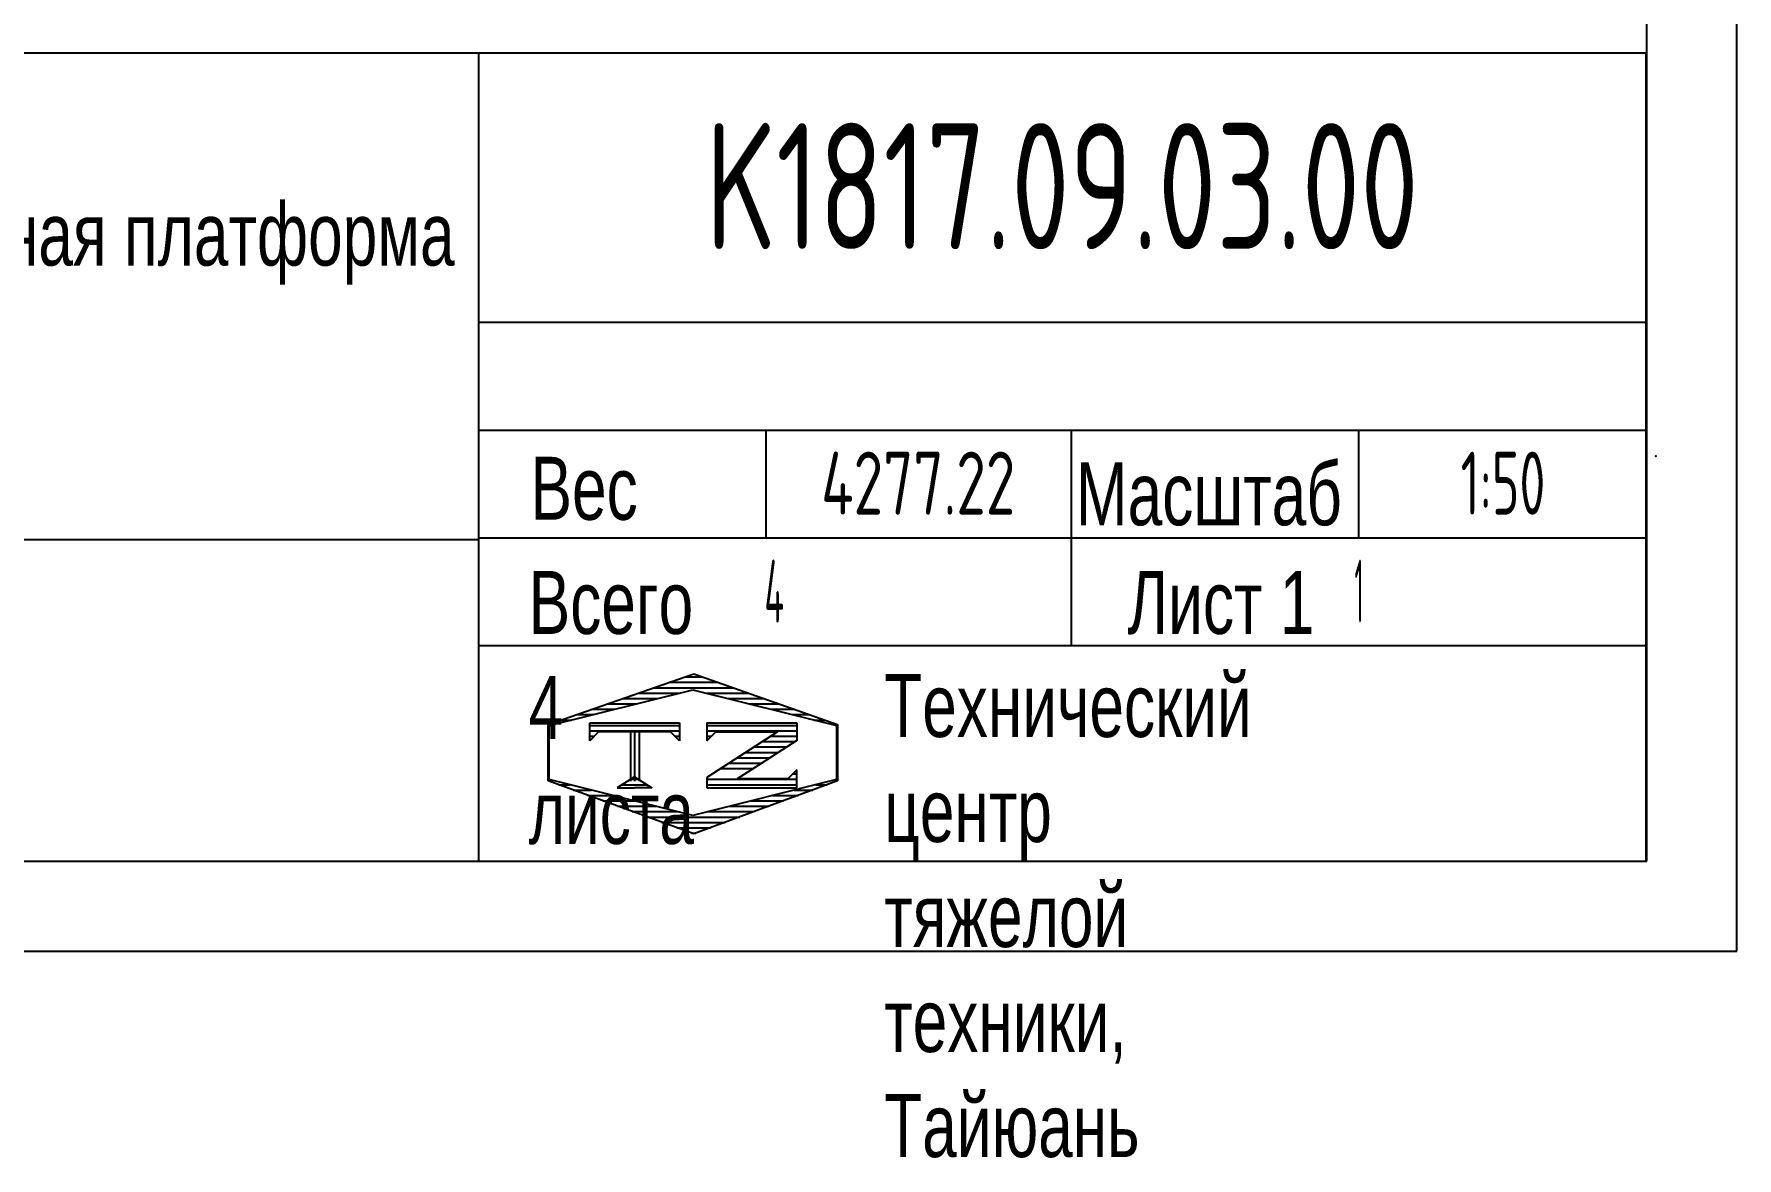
# Model space of a CAD drawing. Header units: millimetres. Extents: x 0 to 21000, y -574 to 14850.
# Drawn here: x 16268 to 21000, y -574 to 2548 of the extents above; entities that cross this region are included whole.
import ezdxf
from ezdxf.enums import TextEntityAlignment as Align

# ---------------------------------------------------------------- set-up
doc = ezdxf.new("R2010")
doc.units = ezdxf.units.MM
doc.header["$LTSCALE"] = 500
for name, color, linetype in [('01', 7, 'Continuous'), ('02', 1, 'Continuous'), ('11', 3, 'Continuous'), ('THICK', 7, 'Continuous')]:
    doc.layers.add(name, color=color, linetype=linetype)
doc.styles.get("Standard").update_dxf_attribs({"font": 'isocp', "width": 0.707, "bigfont": 'intecad.shx'})

# ---------------------------------------------------------------- blocks, each defined once
blk = doc.blocks.new('*U409')
at = {"layer": '01'}
for points in [[(415, 5), (415, 292)], [(25, 5), (415, 5)]]:
    blk.add_lwpolyline(points, dxfattribs=at)
at = {"layer": '02'}
for points in [[(420, 0), (420, 297)], [(0, 0), (420, 0)]]:
    blk.add_lwpolyline(points, dxfattribs=at)
blk = doc.blocks.new('*X413')
at = {"color": 0}
for p, q in [((127.062, 7.8), (132.062, 7.8)), ((127.062, 7.5), (132.062, 7.5)), ((127.062, 7.2), (127.319, 7.2)), ((130.159, 6.9), (131.979, 6.9)), ((130.623, 7.2), (132.062, 7.2)), ((128.305, 5.7), (130.104, 5.7)), ((128.768, 6), (130.573, 6)), ((129.232, 6.3), (131.042, 6.3)), ((129.696, 6.6), (131.51, 6.6)), ((127.841, 5.4), (129.635, 5.4))]:
    blk.add_line(p, q, dxfattribs=at)
blk = doc.blocks.new('*X414')
at = {"color": 0}
for p, q in [((127.062, 4.8), (132.062, 4.8)), ((131.837, 5.1), (132.062, 5.1)), ((127.062, 4.5), (132.062, 4.5))]:
    blk.add_line(p, q, dxfattribs=at)
blk = doc.blocks.new('*X412')
at = {"color": 0}
for p, q in [((122.818, 4.8), (123.244, 4.8)), ((122.341, 4.5), (123.721, 4.5))]:
    blk.add_line(p, q, dxfattribs=at)
blk = doc.blocks.new('*X411')
at = {"color": 0}
for p, q in [((120.531, 7.8), (125.531, 7.8)), ((120.531, 7.5), (125.531, 7.5)), ((120.531, 7.2), (120.788, 7.2)), ((125.275, 7.2), (125.531, 7.2))]:
    blk.add_line(p, q, dxfattribs=at)
blk = doc.blocks.new('*X410')
at = {"color": 0}
for p, q in [((125.827, 10.5), (126.816, 10.5)), ((123.243, 9.6), (125.525, 9.6)), ((124.104, 9.9), (128.516, 9.9)), ((124.966, 10.2), (127.666, 10.2)), ((127.02, 9.6), (129.366, 9.6)), ((120.659, 8.7), (121.925, 8.7)), ((121.52, 9), (123.125, 9)), ((122.382, 9.3), (124.325, 9.3)), ((128.22, 9.3), (130.217, 9.3)), ((129.42, 9), (131.067, 9)), ((130.62, 8.7), (131.917, 8.7)), ((118.22, 7.8), (118.325, 7.8)), ((118.936, 8.1), (119.525, 8.1)), ((119.798, 8.4), (120.725, 8.4)), ((131.82, 8.4), (132.767, 8.4)), ((133.02, 8.1), (133.617, 8.1)), ((134.22, 7.8), (134.324, 7.8)), ((118.22, 7.5), (118.272, 7.5)), ((118.22, 7.2), (118.272, 7.2)), ((118.22, 6.9), (118.272, 6.9)), ((134.272, 7.5), (134.324, 7.5)), ((134.272, 7.2), (134.324, 7.2)), ((134.272, 6.9), (134.324, 6.9)), ((118.22, 6.6), (118.272, 6.6)), ((118.22, 6.3), (118.272, 6.3)), ((118.22, 6), (118.272, 6)), ((118.22, 5.7), (118.272, 5.7)), ((134.272, 6.6), (134.324, 6.6)), ((134.272, 6.3), (134.324, 6.3)), ((134.272, 6), (134.324, 6)), ((134.272, 5.7), (134.324, 5.7)), ((118.22, 5.4), (118.272, 5.4)), ((118.22, 5.1), (118.272, 5.1)), ((118.22, 4.8), (118.272, 4.8)), ((134.272, 5.4), (134.324, 5.4)), ((134.272, 5.1), (134.324, 5.1)), ((134.272, 4.8), (134.324, 4.8)), ((118.787, 4.5), (119.42, 4.5)), ((119.611, 4.2), (120.62, 4.2)), ((120.435, 3.9), (121.82, 3.9)), ((130.725, 3.9), (132.138, 3.9)), ((131.925, 4.2), (132.951, 4.2)), ((133.125, 4.5), (133.764, 4.5)), ((121.259, 3.6), (123.02, 3.6)), ((122.083, 3.3), (124.22, 3.3)), ((122.906, 3), (125.42, 3)), ((127.125, 3), (129.698, 3)), ((128.325, 3.3), (130.512, 3.3)), ((129.525, 3.6), (131.325, 3.6)), ((123.73, 2.7), (128.885, 2.7)), ((124.554, 2.4), (128.072, 2.4)), ((125.378, 2.1), (127.259, 2.1)), ((126.202, 1.8), (126.446, 1.8))]:
    blk.add_line(p, q, dxfattribs=at)

msp = doc.modelspace()

# ---------------------------------------------------------------- linework, layer by layer
at = {"layer": '01', "ltscale": 2}
msp.add_point((20775, 1375), dxfattribs=at)
at = {"layer": 'THICK'}
for p, q in [((11766.594, 2495.32), (20747.874, 2495.32)), ((17504.634, 250), (17504.634, 2495.32)), ((20747.874, 250), (20747.874, 2495.32)), ((17504.634, 1746.88), (20747.874, 1746.88)), ((17504.634, 1447.504), (20747.874, 1447.504)), ((18302.97, 1148.128), (18302.97, 1447.504)), ((19151.202, 848.752), (19151.202, 1447.504)), ((19949.538, 1148.128), (19949.538, 1447.504)), ((14760.354, 1143.803), (17504.634, 1143.803)), ((17504.634, 1148.128), (20747.874, 1148.128)), ((17504.634, 848.752), (20747.874, 848.752)), ((11766.594, 250), (20747.874, 250))]:
    msp.add_line(p, q, dxfattribs=at)
at = {"layer": 'THICK', "color": 3}
for p, q in [((17696.838, 629.513), (18101.247, 770.369)), ((18101.247, 770.369), (18500.404, 629.513)), ((17699.464, 626.341), (18098.632, 726.133)), ((18098.632, 726.133), (18497.8, 626.341)), ((17696.838, 472.652), (17696.838, 629.513)), ((17699.464, 476.653), (17699.464, 626.341)), ((17812.178, 584.269), (17812.178, 634.165)), ((17812.178, 634.165), (18061.658, 634.165)), ((18061.658, 634.165), (18061.658, 584.269)), ((18138.052, 634.165), (18138.052, 584.269)), ((18138.052, 634.165), (18387.532, 634.165)), ((18387.532, 634.165), (18387.532, 584.269)), ((18497.8, 626.341), (18497.8, 476.653)), ((18500.404, 629.513), (18500.404, 472.652)), ((17837.126, 609.217), (17812.178, 584.269)), ((18036.71, 609.217), (17837.126, 609.217)), ((17926, 609.455), (17926, 472.602)), ((17936.914, 609.455), (17936.914, 472.602)), ((17949.388, 609.455), (17949.388, 472.602)), ((18061.658, 584.269), (18036.71, 609.217)), ((18138.052, 584.269), (18163, 609.217)), ((18334.512, 609.217), (18138.052, 482.105)), ((18163, 609.217), (18334.512, 609.217)), ((18387.525, 584.746), (18259.713, 502.946)), ((18098.632, 376.861), (17699.464, 476.653)), ((17936.914, 484.006), (17888.579, 453.594)), ((17936.914, 484.006), (17985.25, 453.594)), ((18497.8, 476.653), (18098.632, 376.861)), ((18138.052, 482.105), (18138.052, 453.594)), ((18259.713, 502.946), (18221.582, 478.542)), ((18362.577, 478.542), (18221.582, 478.542)), ((18387.525, 503.49), (18362.577, 478.542)), ((18387.525, 453.594), (18387.525, 503.49)), ((18101.247, 325.394), (17696.838, 472.652)), ((17888.579, 453.594), (17936.914, 453.594)), ((17985.25, 453.594), (17936.914, 453.594)), ((18500.404, 472.652), (18101.247, 325.394)), ((18138.052, 453.594), (18387.525, 453.594))]:
    msp.add_line(p, q, dxfattribs=at)

# ---------------------------------------------------------------- block references
at = {"layer": '01', "xscale": 50, "yscale": 50, "zscale": 50}
msp.add_blockref('*U409', (0, 0), dxfattribs=at)
at = {"layer": 'THICK', "color": 3, "xscale": 49.89600000000064, "yscale": 49.89599999999973, "zscale": 49.89600000000001}
for name in ['*X410', '*X411', '*X413', '*X412', '*X414']:
    msp.add_blockref(name, (11798.151, 237.809), dxfattribs=at)

# ---------------------------------------------------------------- texts
at = {"layer": '01', "char_height": 175, "attachment_point": 1}
for s, insert in [('{\\fArial|b0|i0|c204|p34;\\C3;Правая проходная платформа\\Pкузова}', (14969.566, 2079.455)), ('{\\fArial|b0|i0|c204|p34;Масштаб}', (19162.897, 1358.002)), ('{\\fArial|b0|i0|c204|p34;Лист 1}', (19306.21, 1056.28))]:
    msp.add_mtext(s, dxfattribs=dict(at, insert=insert))
for s, insert, width in [('{\\fArial|b0|i0|c204|p34;Вес}', (17647.869, 1373.343), 10.23668), ('{\\fArial|b0|i0|c204|p34;Всего 4 листа}', (17642.75, 1056.28), 5.11838), ('{\\fArial|b0|i0|c204|p34;Технический центр\\Pтяжелой техники, Тайюань}', (18630.589, 769.9), 10.23668)]:
    msp.add_mtext(s, dxfattribs=dict(at, insert=insert, width=width))
at = {"layer": '11'}
for s, height, width, p, p2 in [('K1817.09.03.00', 350, 0.694003, (18134.052, 1950), (20115.948, 1950)), ('4277.22', 175, 0.683486, (18455.276, 1212.5), (18994.724, 1212.5)), ('1:50', 175, 0.655288, (20232.413, 1212.5), (20467.587, 1212.5)), ('4', 175, 0.480131, (18297.693, 912.5), (18352.307, 912.5)), ('1', 175, 0.404, (19937.627, 912.5), (19962.373, 912.5))]:
    msp.add_text(s, height=height, dxfattribs=dict(at, width=width)).set_placement(p, p2, align=Align.FIT)

doc.saveas('drawing.dxf')
